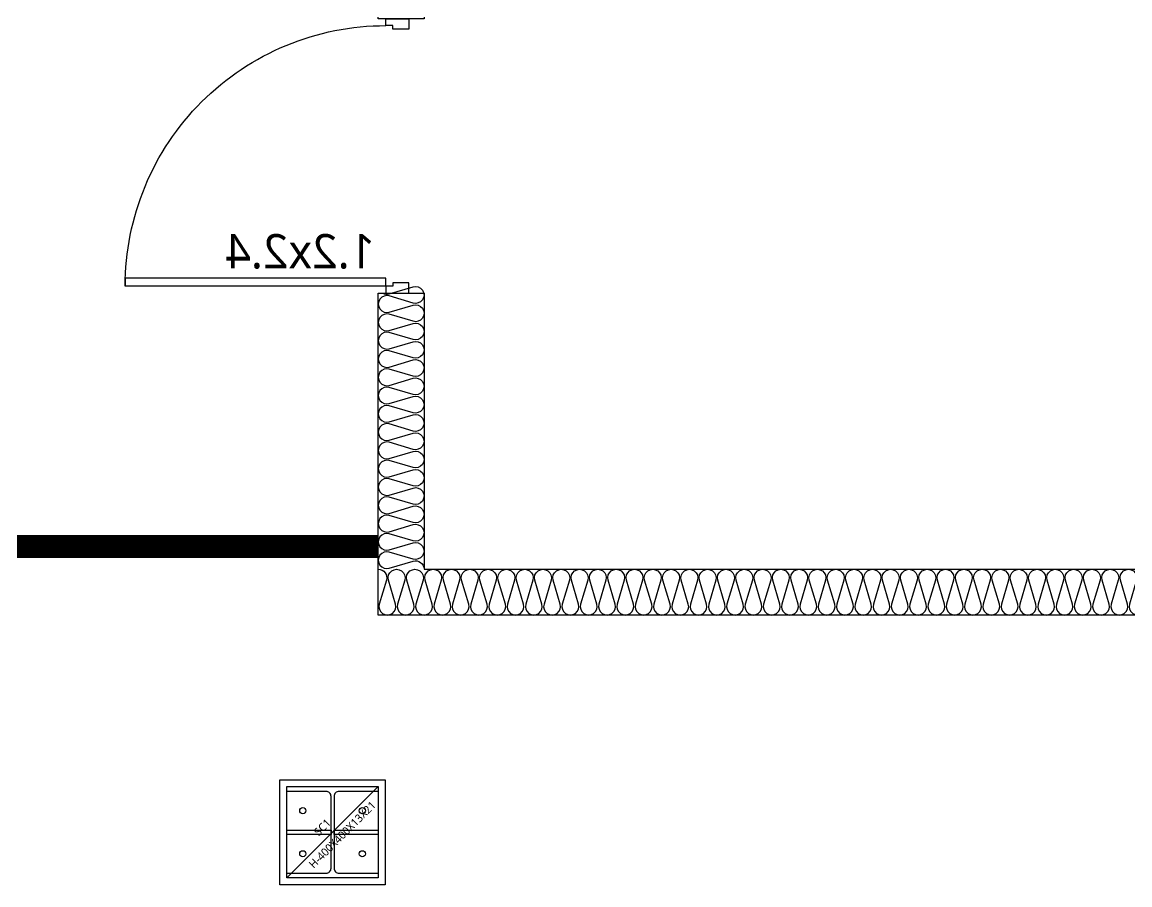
# Model space of a CAD drawing. Header units: millimetres. Extents: x 9 to 147, y 4 to 115.
# Drawn here: x 90.143 to 94.986, y 72.67 to 76.443 of the extents above; entities that cross this region are included whole.
import ezdxf
from ezdxf.enums import TextEntityAlignment as Align

# ---------------------------------------------------------------- set-up
doc = ezdxf.new("R2010")
doc.units = ezdxf.units.MM
doc.header["$LTSCALE"] = 200
doc.layers.get('DEFPOINTS').update_dxf_attribs({"color": 137})
for name, color, linetype in [('XR-PLAN$0$09GIRDER', 252, 'Continuous'), ('XR-PLAN$0$AA-WAXM-DRYWALL', 252, 'Continuous'), ('XR-PLAN$0$DOOR-OPEN', 252, 'Continuous'), ('XR-PLAN$0$ETC', 252, 'Continuous'), ('XR-PLAN$0$HAT-INS', 252, 'Continuous'), ('XR-PLAN$0$STEEL BASE', 252, 'Continuous')]:
    doc.layers.add(name, color=color, linetype=linetype)
doc.styles.add('XR-PLAN$0$스타일1', font='MALGUN_0.TTF')

# ---------------------------------------------------------------- blocks, each defined once
blk = doc.blocks.new('XR-PLAN$0$DH-1.2X2.4')
at = {"layer": 'XR-PLAN$0$AA-WAXM-DRYWALL'}
blk.add_line((30, -100), (30, -1240), dxfattribs=at)
for points in [[(0, 0), (45, 0), (45, 0), (45, 0), (45, -70), (30, -70), (30, -100), (0, -100), (0, 0)], [(1200, 0), (1155, 0), (1155, 0), (1155, 0), (1155, -70), (1170, -70), (1170, -100), (1200, -100), (1200, 0)], [(30, -100), (65, -100), (65, -1240), (30, -1240)]]:
    blk.add_lwpolyline(points, dxfattribs=at)
at = {"layer": 'XR-PLAN$0$DOOR-OPEN'}
blk.add_arc((30, -100), 1140, 270, 0, dxfattribs=at)
at = {"layer": 'DEFPOINTS', "style": 'XR-PLAN$0$스타일1'}
blk.add_text('1.2x2.4', height=150, rotation=270, dxfattribs=at).set_placement((108.2, -147.1))
blk = doc.blocks.new('XR-PLAN$0$S-SC1')
at = {"layer": 'DEFPOINTS'}
blk.add_line((-200, -200), (200, 200), dxfattribs=at)
blk.add_lwpolyline([(-200, 200), (200, 200), (200, -200), (-200, -200)], close=True, dxfattribs=at)
at = {"layer": 'XR-PLAN$0$09GIRDER'}
blk.add_lwpolyline([(-200, -200), (-200, -179), (-28.5, -179, 0.414214), (-6.5, -157), (-6.5, 157, 0.414214), (-28.5, 179), (-200, 179), (-200, 200), (200, 200), (200, 179), (28.5, 179, 0.414214), (6.5, 157), (6.5, -157, 0.414214), (28.5, -179), (200, -179), (200, -200)], format="xyb", close=True, dxfattribs=at)
at = {"layer": 'XR-PLAN$0$STEEL BASE'}
for points in [[(-230, 230), (230, 230), (230, -230), (-230, -230)], [(-200, 9.5), (-6.5, 9.5), (-6.5, -9.5), (-200, -9.5)], [(6.5, 9.5), (200, 9.5), (200, -9.5), (6.5, -9.5)]]:
    blk.add_lwpolyline(points, close=True, dxfattribs=at)
for centre in [(-130, 94.2), (130, 94.2), (-130, -94.2), (130, -94.2)]:
    blk.add_circle(centre, 13.5, dxfattribs=at)
at = {"layer": 'DEFPOINTS', "style": 'XR-PLAN$0$스타일1'}
for s, p in [('H-400X400X13X21', (42.7, -10.5)), ('SC1', (-44.5, 22))]:
    blk.add_text(s, height=35, rotation=45, dxfattribs=at).set_placement(p, align=Align.MIDDLE_CENTER)
blk = doc.blocks.new('XR-PLAN$0$x-stu-1Fcol')
blk.add_blockref('XR-PLAN$0$S-SC1', (50000, -13000))

msp = doc.modelspace()

# ---------------------------------------------------------------- linework, layer by layer
at = {"layer": 'XR-PLAN$0$ETC'}
msp.add_lwpolyline([(91.7, 76.4583), (91.7, 85.0503), (111.9, 85.0503), (111.9, 73.8503), (91.7, 73.8503), (91.7, 75.2583), (91.9, 75.2583), (91.9, 74.0503), (111.7, 74.0503), (111.7, 84.8503), (91.9, 84.8503), (91.9, 76.4583)], close=True, dxfattribs=at)
for points in [[(91.7184, 75.2583, 0.206294), (91.7475, 75.2548), (91.8525, 75.2858, -1.337394), (91.8525, 75.2148), (91.7475, 75.2458, 1.337394), (91.7475, 75.1748), (91.8525, 75.2058, -1.337394), (91.8525, 75.1348), (91.7475, 75.1658, 1.337394), (91.7475, 75.0948), (91.8525, 75.1258, -1.337394), (91.8525, 75.0548), (91.7475, 75.0858, 1.337394), (91.7475, 75.0148), (91.8525, 75.0458, -1.337394), (91.8525, 74.9748), (91.7475, 75.0058, 1.337394), (91.7475, 74.9348), (91.8525, 74.9658, -1.337394), (91.8525, 74.8948), (91.7475, 74.9258, 1.337394), (91.7475, 74.8548), (91.8525, 74.8858, -1.337394), (91.8525, 74.8148), (91.7475, 74.8458, 1.337394), (91.7475, 74.7748), (91.8525, 74.8058, -1.337394), (91.8525, 74.7348), (91.7475, 74.7658, 1.337394), (91.7475, 74.6948), (91.8525, 74.7258, -1.337394), (91.8525, 74.6548), (91.7475, 74.6858, 1.337394), (91.7475, 74.6148), (91.8525, 74.6458, -1.337394), (91.8525, 74.5748), (91.7475, 74.6058, 1.337394), (91.7475, 74.5348), (91.8525, 74.5658, -1.337394), (91.8525, 74.4948), (91.7475, 74.5258, 1.337394), (91.7475, 74.4548), (91.8525, 74.4858, -1.337394), (91.8525, 74.4148), (91.7475, 74.4458, 1.337394), (91.7475, 74.3748), (91.8525, 74.4058, -1.337394), (91.8525, 74.3348), (91.7475, 74.3658, 1.337394), (91.7475, 74.2948), (91.8525, 74.3258, -1.337394), (91.8525, 74.2548), (91.7475, 74.2858, 1.337394), (91.7475, 74.2148), (91.8525, 74.2458, -1.337394), (91.8525, 74.1748), (91.7475, 74.2058, 1.337394), (91.7475, 74.1348), (91.8525, 74.1658, -1.337394), (91.8525, 74.0948), (91.7475, 74.1258, 1.337394), (91.7475, 74.0548), (91.8525, 74.0858, -0.500912), (91.9, 74.0503)], [(91.7, 74.0503, -0.500912), (91.7355, 74.0028), (91.7045, 73.8977, 1.337394), (91.7755, 73.8977), (91.7445, 74.0028, -1.337394), (91.8155, 74.0028), (91.7845, 73.8977, 1.337394), (91.8555, 73.8977), (91.8245, 74.0028, -1.337394), (91.8955, 74.0028), (91.8645, 73.8977, 1.337394), (91.9355, 73.8977), (91.9045, 74.0028, -1.337394), (91.9755, 74.0028), (91.9445, 73.8977, 1.337394), (92.0155, 73.8977), (91.9845, 74.0028, -1.337394), (92.0555, 74.0028), (92.0245, 73.8977, 1.337394), (92.0955, 73.8977), (92.0645, 74.0028, -1.337394), (92.1355, 74.0028), (92.1045, 73.8977, 1.337394), (92.1755, 73.8977), (92.1445, 74.0028, -1.337394), (92.2155, 74.0028), (92.1845, 73.8977, 1.337394), (92.2555, 73.8977), (92.2245, 74.0028, -1.337394), (92.2955, 74.0028), (92.2645, 73.8977, 1.337394), (92.3355, 73.8977), (92.3045, 74.0028, -1.337394), (92.3755, 74.0028), (92.3445, 73.8977, 1.337394), (92.4155, 73.8977), (92.3845, 74.0028, -1.337394), (92.4555, 74.0028), (92.4245, 73.8977, 1.337394), (92.4955, 73.8977), (92.4645, 74.0028, -1.337394), (92.5355, 74.0028), (92.5045, 73.8977, 1.337394), (92.5755, 73.8977), (92.5445, 74.0028, -1.337394), (92.6155, 74.0028), (92.5845, 73.8977, 1.337394), (92.6555, 73.8977), (92.6245, 74.0028, -1.337394), (92.6955, 74.0028), (92.6645, 73.8977, 1.337394), (92.7355, 73.8977), (92.7045, 74.0028, -1.337394), (92.7755, 74.0028), (92.7445, 73.8977, 1.337394), (92.8155, 73.8977), (92.7845, 74.0028, -1.337394), (92.8555, 74.0028), (92.8245, 73.8977, 1.337394), (92.8955, 73.8977), (92.8645, 74.0028, -1.337394), (92.9355, 74.0028), (92.9045, 73.8977, 1.337394), (92.9755, 73.8977), (92.9445, 74.0028, -1.337394), (93.0155, 74.0028), (92.9845, 73.8977, 1.337394), (93.0555, 73.8977), (93.0245, 74.0028, -1.337394), (93.0955, 74.0028), (93.0645, 73.8977, 1.337394), (93.1355, 73.8977), (93.1045, 74.0028, -1.337394), (93.1755, 74.0028), (93.1445, 73.8977, 1.337394), (93.2155, 73.8977), (93.1845, 74.0028, -1.337394), (93.2555, 74.0028), (93.2245, 73.8977, 1.337394), (93.2955, 73.8977), (93.2645, 74.0028, -1.337394), (93.3355, 74.0028), (93.3045, 73.8977, 1.337394), (93.3755, 73.8977), (93.3445, 74.0028, -1.337394), (93.4155, 74.0028), (93.3845, 73.8977, 1.337394), (93.4555, 73.8977), (93.4245, 74.0028, -1.337394), (93.4955, 74.0028), (93.4645, 73.8977, 1.337394), (93.5355, 73.8977), (93.5045, 74.0028, -1.337394), (93.5755, 74.0028), (93.5445, 73.8977, 1.337394), (93.6155, 73.8977), (93.5845, 74.0028, -1.337394), (93.6555, 74.0028), (93.6245, 73.8977, 1.337394), (93.6955, 73.8977), (93.6645, 74.0028, -1.337394), (93.7355, 74.0028), (93.7045, 73.8977, 1.337394), (93.7755, 73.8977), (93.7445, 74.0028, -1.337394), (93.8155, 74.0028), (93.7845, 73.8977, 1.337394), (93.8555, 73.8977), (93.8245, 74.0028, -1.337394), (93.8955, 74.0028), (93.8645, 73.8977, 1.337394), (93.9355, 73.8977), (93.9045, 74.0028, -1.337394), (93.9755, 74.0028), (93.9445, 73.8977, 1.337394), (94.0155, 73.8977), (93.9845, 74.0028, -1.337394), (94.0555, 74.0028), (94.0245, 73.8977, 1.337394), (94.0955, 73.8977), (94.0645, 74.0028, -1.337394), (94.1355, 74.0028), (94.1045, 73.8977, 1.337394), (94.1755, 73.8977), (94.1445, 74.0028, -1.337394), (94.2155, 74.0028), (94.1845, 73.8977, 1.337394), (94.2555, 73.8977), (94.2245, 74.0028, -1.337394), (94.2955, 74.0028), (94.2645, 73.8977, 1.337394), (94.3355, 73.8977), (94.3045, 74.0028, -1.337394), (94.3755, 74.0028), (94.3445, 73.8977, 1.337394), (94.4155, 73.8977), (94.3845, 74.0028, -1.337394), (94.4555, 74.0028), (94.4245, 73.8977, 1.337394), (94.4955, 73.8977), (94.4645, 74.0028, -1.337394), (94.5355, 74.0028), (94.5045, 73.8977, 1.337394), (94.5755, 73.8977), (94.5445, 74.0028, -1.337394), (94.6155, 74.0028), (94.5845, 73.8977, 1.337394), (94.6555, 73.8977), (94.6245, 74.0028, -1.337394), (94.6955, 74.0028), (94.6645, 73.8977, 1.337394), (94.7355, 73.8977), (94.7045, 74.0028, -1.337394), (94.7755, 74.0028), (94.7445, 73.8977, 1.337394), (94.8155, 73.8977), (94.7845, 74.0028, -1.337394), (94.8555, 74.0028), (94.8245, 73.8977, 1.337394), (94.8955, 73.8977), (94.8645, 74.0028, -1.337394), (94.9355, 74.0028), (94.9045, 73.8977, 1.337394), (94.9755, 73.8977), (94.9445, 74.0028, -1.337394), (95.0155, 74.0028), (94.9845, 73.8977, 1.337394), (95.0555, 73.8977)]]:
    msp.add_lwpolyline(points, format="xyb", dxfattribs=at)
at = {"layer": 'XR-PLAN$0$ETC', "const_width": 0.1}
msp.add_lwpolyline([(85.9496, 74.15), (91.7, 74.15)], dxfattribs=at)

# ---------------------------------------------------------------- block references
at = {"xscale": 0.001, "yscale": 0.001, "zscale": 0.001}
msp.add_blockref('XR-PLAN$0$x-stu-1Fcol', (41.5, 85.9), dxfattribs=at)
at = {"layer": 'XR-PLAN$0$HAT-INS', "xscale": -0.001, "yscale": 0.001, "zscale": 0.001, "rotation": 270}
msp.add_blockref('XR-PLAN$0$DH-1.2X2.4', (91.8335, 75.2583), dxfattribs=at)

doc.saveas('drawing.dxf')
